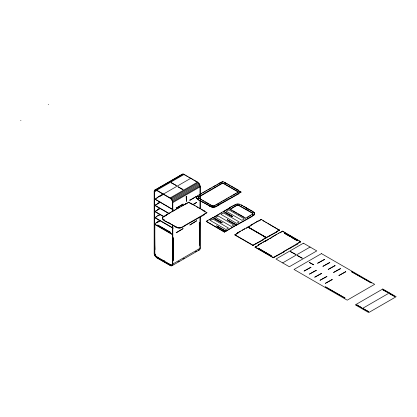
<?xml version="1.0" encoding="UTF-8"?>
<svg xmlns="http://www.w3.org/2000/svg" width="417" height="417" viewBox="0 0 417 417"><rect width="100%" height="100%" fill="white"/><g stroke="black" fill="none" stroke-linecap="round" stroke-linejoin="round"><path stroke-width="0.63" d="M172.56 225.065L172.56 263.841L172.231 265.045L171.319 265.572L170.115 265.254L156.776 257.55L155.051 255.725L154.41 254.068L154.332 191.924L154.66 190.72L156.172 189.709M172.81 225.206L172.81 264.008L172.727 264.717L171.83 265.28L170.621 264.962L157.282 257.258L156.073 256.184L155.166 254.61L154.837 253.025L154.837 223.887M200.259 217.121L200.17 248.871A3.873 2.236 60 0 1 198.237 249.986M164.058 220.473L164.308 220.03L164.058 220.473L175.964 226.759C178.638 228.813 182.219 227.494 184.564 225.587L206.926 212.675L203.976 214.385L204.226 214.823L184.564 225.878C182.219 227.786 178.638 229.105 175.964 227.051L169.041 223.053C164.048 221.052 158.773 217.757 166.336 215.063L166.086 215.208M162.468 218.425L162.588 217.611M238.295 194.035L238.039 193.597L238.295 194.035L218.628 205.091C216.282 206.999 212.701 208.318 210.027 206.264L203.105 202.266C198.111 200.264 192.842 196.97 200.405 194.275L200.15 194.129L200.405 194.572L198.966 195.401M196.532 197.637L196.652 196.824M198.878 198.075L212.055 205.68L213.754 205.962L238.461 191.888L222.767 182.828L198.878 196.621L198.336 197.637L198.336 197.345L198.878 198.367L198.393 197.601L198.393 197.893M252.316 214.328L252.316 214.619L252.858 213.895L252.316 213.165L238.326 205.279L236.621 205.56L230.038 209.365L236.621 205.268L238.326 204.987L252.316 212.873L252.801 213.858L245.733 218.133L230.038 209.068M254.547 214.124L252.061 215.938L252.316 216.376L236.616 225.149L227.249 219.738L236.616 224.857L254.198 214.906L254.547 213.077L252.822 211.706L253.077 211.56L252.822 211.998M254.547 214.416L254.667 213.603M200.259 199.013L200.259 186.727L199.467 184.09L197.58 182.083L183.548 174.082L182.323 174.191L154.874 190.043L154.165 191.049L154.165 254L154.874 255.829L156.756 257.836L170.788 265.837A3.873 2.236 60 0 0 172.727 264.717L172.987 264.607M162.588 217.903L162.938 217.121M196.652 197.116L197.533 195.938M237.351 192.826L238.461 192.185L222.767 183.12L198.393 197.382L198.393 197.09M181.885 174.598L182.323 174.191M154.436 190.444L182.886 174.019M162.896 185.826L164.017 185.179M167.936 182.917L169.057 182.271M154.66 190.72L183.548 174.082M154.41 191.267L156.651 189.975M154.874 190.043L156.756 190.209L184.205 174.363M154.332 191.924L157.131 190.308M158.236 196.788L160.665 195.38M161.051 195.161L162.818 194.145M173.055 209.86L154.827 199.045L190.892 178.226L192.56 179.477M154.827 199.336L155.082 198.899M156.505 198.372L157.928 197.549L157.678 197.111M159.617 196.574L162.99 194.624M158.517 202.761L157.678 203.251L157.928 203.689L160.18 202.386M169.187 213.77L154.827 205.477L160.18 202.094M154.827 205.477L157.454 203.96M182.87 189.584L183.12 189.438L177.887 186.707L182.87 189.876M156.756 190.209L170.131 197.934L197.58 182.083M170.131 197.934L170.788 198.414L198.237 182.563M170.788 198.414L171.45 199.107L198.899 183.261M171.45 199.107L172.018 199.941L199.467 184.09M157.678 209.386L159.591 208.281M172.81 211.627L172.81 202.573L172.45 200.843L199.899 184.997M163.667 216.72L154.827 211.617L160.18 208.234M154.827 211.617L157.454 210.1M160.18 208.526L157.928 209.824L157.928 209.532M172.727 201.765L200.17 185.914M172.81 202.573L200.259 186.727M186.409 196.6L186.66 196.454L186.409 201.468L186.154 196.454M158.517 215.036L157.678 215.526L157.928 215.672M173.055 228.276L154.827 217.752L160.18 214.374M154.827 217.752L156.505 216.788M159.054 215.313L160.18 214.666M200.15 194.129L222.767 181.369L238.461 190.136L238.206 190.574L240.995 192.185L230.757 185.982M176.407 207.927L183.162 204.028L176.407 208.219L176.156 207.781M189.912 200.129L196.662 196.235L189.912 200.421L189.657 199.983M200.702 194.103L201.812 193.462M202.923 192.821L204.585 191.862M205.696 191.221L206.806 190.579M207.911 189.943L211.242 188.02M212.905 187.061L216.23 185.138M217.34 184.496L218.451 183.861M221.781 182.229L219.811 183.365L219.811 183.073M166.086 214.917L188.703 202.156L204.398 210.924L204.142 211.362L204.398 210.924M166.638 214.891L168.301 213.931M169.411 213.29L170.522 212.649M171.632 212.008L173.295 211.049M174.405 210.408L175.51 209.767M176.62 209.125L179.951 207.207M181.614 206.248L184.94 204.325M163.944 216.741L166.336 215.36M185.492 203.715L185.747 204.153L187.718 203.016M160.128 220.249L157.678 221.667L157.928 222.105M160.18 220.51L154.332 223.887L172.56 234.411M156.505 222.923L160.18 220.807M224.435 182.625L225.55 183.266L225.805 182.828M196.532 197.345L197.001 198.362L198.372 199.243L198.122 199.686L198.372 199.54M191.486 204.054L192.842 204.544M192.722 204.643L196.662 202.37L193.285 204.611M198.122 199.686L210.027 205.972C212.701 208.026 216.282 206.707 218.628 204.799L240.995 192.185M215.688 205.331L219.577 203.084M220.687 202.443L221.797 201.802M222.907 201.161L224.575 200.202M225.686 199.561L226.796 198.919M227.906 198.278L229.016 197.632M230.684 196.673L231.795 196.032M232.905 195.391L236.241 193.467M238.039 193.597L240.995 191.888M176.407 232.483L183.162 228.584L176.407 232.775L176.156 232.337M199.508 222.845L199.764 222.699L199.508 245.259L199.253 222.699M229.36 207.708L229.616 208.146L229.36 207.708L233.833 205.414C235.892 203.757 238.983 203.329 241.172 204.976L246.405 207.708L246.155 208.146L246.405 207.708M206.238 221.349L224.466 231.873L225.733 231.143L224.466 232.165L206.238 221.349L212.821 217.549L222.188 222.954M213.077 217.695L223.455 211.409L232.566 216.673L232.822 216.527L223.705 211.263L223.705 211.555L229.079 208.453M223.705 211.263L231.471 206.78M232.524 206.17L233.833 205.711M206.238 221.641L207.504 220.619M209.099 219.988L211.758 218.456M214.166 217.064L219.629 213.911M220.723 213.28L221.818 212.649M234.37 205.399L235.438 204.783M155.166 254.61L155.416 254.464L155.812 255.287L155.562 255.433M241.172 205.268L242.532 205.763M156.672 256.815L157.532 257.112L157.282 257.258M221.938 222.808L222.188 222.662L213.077 217.403M243.637 206.399L253.077 211.56M246.718 208.469L247.844 209.12L248.094 208.682M164.564 260.755L163.443 261.694M247.38 217.476L248.475 216.84M249.575 216.204L250.674 215.573M225.988 230.992L236.366 225.003L225.988 231.289L216.621 225.878L225.988 231.289M169.776 264.472L170.871 264.816L170.621 264.962M172.81 264.008L200.259 248.162M170.725 265.514L171.846 264.868M171.83 265.28L172.08 265.134L171.481 265.076M177.996 261.855L179.117 261.209M183.037 258.947L184.158 258.3M195.364 251.832L196.485 251.185M172.018 265.728L199.467 249.877M237.596 232.728L237.852 233.166L237.596 232.728L247.849 227.103L266.338 237.763L276.58 232.144L276.33 231.706L276.58 232.144M251.352 225.373L251.097 224.935L261.204 219.394L279.432 230.21L266.338 237.471L248.115 226.952L248.115 227.244M234.75 234.667L252.978 245.186L266.077 237.919L266.077 237.622L262.83 239.499L263.08 239.937L252.978 245.483L234.75 234.959L240.411 231.399M242.1 230.424L244.346 228.829M248.115 226.952L251.352 225.081L251.097 224.935M251.66 224.899L253.348 223.929M254.474 223.277L257.847 221.036M235.48 234.536L237.852 233.166M246.223 228.334L247.307 227.708M249.194 226.619L250.273 225.993M258.576 221.203L260.474 220.103M249.116 227.833L249.376 227.682M276.33 231.706L279.432 229.913M258.41 244.748L258.665 245.186L258.41 244.748L272.165 237.096L272.165 237.388L271.91 236.95L282.512 231.122L300.74 241.646L283.643 251.519L283.894 251.957L283.643 251.519M283.894 251.957L273.291 257.784L255.063 247.26L261.787 243.09M262.913 242.439L264.597 241.464M273.036 236.595L276.977 234.318M255.063 247.26L255.819 246.536M256.293 246.551L257.242 246.004M265.16 240.849L265.415 241.287L268.788 239.337M269.914 238.686L271.603 237.711M279.864 232.941L281.762 231.847M258.358 248.282L271.269 255.736L258.358 248.282L262.21 250.799M284.801 233.014L284.55 233.16L297.457 240.614L284.801 233.014L284.55 233.457L287.85 235.36M258.358 248.579L258.608 248.136M297.457 240.322L297.206 240.765L297.457 240.614M255.063 246.968L273.291 257.492L297.394 244.159L297.144 243.721L297.394 244.159M297.144 243.721L300.74 241.646M282.648 262.892L310.097 247.046M362.013 308.716L389.462 292.87M213.754 205.962L213.754 206.253L214.578 205.972M182.5 174.504L183.616 174.405M168.65 182.505L169.166 182.344M155.051 190.355L156.776 190.512L170.115 198.216L171.319 199.29L172.231 200.864L172.56 202.448L172.56 211.497M212.055 205.68L212.462 206.154L212.873 206.253L212.873 205.962M226.353 183.438L227.453 184.074M228.552 184.71L229.658 185.346M248.647 209.292L252.525 211.528M184.225 174.666L185.336 175.307M186.446 175.948L187.556 176.589M188.672 177.235L190.34 178.195M193.67 180.123L197.006 182.047M285.827 233.327L282.512 231.122M286.932 233.963L288.038 234.604M289.695 235.558L290.8 236.199M291.905 236.835L293.01 237.471M294.115 238.112L297.978 240.343M299.083 240.979L300.74 241.938M262.861 220.64L264.519 221.599M265.624 222.235L266.724 222.871M267.829 223.512L279.432 230.21M288.95 235.996L290.05 236.632M291.155 237.268L297.206 240.765M230.038 209.365L231.716 210.335M232.837 210.981L236.762 213.249M237.883 213.895L244.049 217.455M225.06 212.628L226.134 213.249M227.208 213.869L232.029 216.652M200.525 199.316L201.625 199.952M202.719 200.587L203.819 201.218M204.919 201.854L208.761 204.069M209.855 204.705L211.502 205.654M249.246 227.755L264.941 236.82M266.077 237.919L264.811 237.184L265.076 236.741L265.076 237.033M228.86 220.963L233.687 223.747M234.755 224.367L236.366 225.295M193.941 205.18L195.041 205.816M196.141 206.451L197.794 207.405M198.893 208.036L199.993 208.672M201.093 209.308L203.845 210.898M204.142 211.07L206.926 212.675M189.255 202.766L190.929 203.731M204.142 211.362L205.258 212.003M213.895 218.461L218.716 221.245M219.79 221.865L220.864 222.485M263.309 251.435L266.614 253.343M267.714 253.979L271.014 255.887M217.153 226.483L220.374 228.339M221.443 228.959L225.733 231.435M154.827 199.045L173.055 209.569M154.827 205.185L169.187 213.478M154.827 211.325L164.22 216.746M162.468 218.133L162.938 219.149L164.308 220.03M154.827 217.46L173.055 227.984M172.56 234.703L154.332 224.179L155.082 223.455M154.837 227.296L154.582 227.15L154.837 249.71L154.582 241.766M160.039 258.561L158.126 257.748L163.104 260.917L163.36 260.479L165.049 261.454L164.793 261.892L169.776 264.764M161.144 259.197L162.255 259.838M166.154 262.09L167.264 262.731M168.369 263.367L169.474 264.008M254.667 213.895L253.666 212.19M198.768 183.444L199.68 185.018M172.018 199.941L172.45 200.843M299.99 242.079L299.99 242.371M290.644 247.766L290.644 248.058M290.394 247.62L290.394 247.912M279.176 230.064L279.176 230.356M278.665 233.051L278.665 233.343M277.143 255.558L277.143 255.856M276.893 255.412L276.893 255.71M274.042 257.06L274.042 257.352M273.291 257.492L273.291 257.784M269.83 235.751L269.83 236.043M269.58 235.605L269.58 235.897M266.338 237.471L266.338 237.763M265.415 240.995L265.415 241.287M261.204 219.394L260.948 219.832L260.948 219.54M256.33 243.544L256.33 243.836M256.08 243.398L256.08 243.69M254.547 213.077L254.547 213.368M254.198 212.587L254.198 212.878M254.198 214.614L254.198 214.906M253.666 215.01L253.666 215.302M253.228 245.04L253.228 245.337M252.978 245.186L252.978 245.483M252.801 213.348L252.801 214.15M252.634 213.108L252.634 213.4M252.634 214.093L252.634 214.385M252.316 212.873L252.316 213.165M248.094 218.524L248.094 218.816M247.844 208.828L247.844 209.12M247.844 218.378L247.844 218.67M247.849 227.103L247.849 227.395M245.733 218.133L245.733 218.425M244.602 228.975L244.602 229.272M241.427 204.83L241.427 205.122M239.639 204.184L239.639 204.476M239.144 205.268L239.144 205.56M238.738 205.086L238.738 205.378M238.326 204.987L238.326 205.279M237.883 203.913L237.883 204.205M237.883 204.956L237.883 205.247M237.445 204.987L237.445 205.279M237.033 205.086L237.033 205.378M236.621 205.268L236.621 205.56M236.616 224.857L236.616 225.149M236.131 204.184L236.131 204.476M233.583 205.268L233.583 205.565M227.505 219.592L227.505 219.884M225.55 182.974L225.55 183.266M224.466 231.873L224.466 232.165M223.455 211.409L223.455 211.7M222.767 181.369L222.767 181.661M222.767 182.828L222.767 183.12M219.561 182.927L219.561 183.219M218.883 204.945L218.883 205.237M218.628 204.799L218.628 205.091M215.756 206.457L215.756 206.754M215.068 206.764L215.068 207.056M214.223 206.968L214.223 207.259M214.166 205.862L214.166 206.154M213.316 205.993L213.316 206.285M213.316 207.035L213.316 207.327M212.821 217.549L212.821 217.841M212.462 205.862L212.462 206.154M212.404 206.968L212.404 207.259M211.56 206.764L211.56 207.056M210.872 206.457L210.872 206.754M210.027 205.972L210.027 206.264M209.772 206.118L209.772 206.41M203.355 202.12L203.355 202.412M203.105 202.266L203.105 202.558M200.259 200.306L200.259 208.714M200.009 186.602L200.009 194.353M200.009 195.646L200.009 198.878M200.009 200.817L200.009 208.573M200.009 216.976L200.009 247.995M198.878 196.621L198.878 196.913M198.565 196.855L198.565 197.147M198.565 197.84L198.565 198.132M197.533 198.758L197.533 199.05M197.001 196.334L197.001 196.626M197.001 198.362L197.001 198.654M196.652 197.872L196.652 198.164M191.737 203.616L191.737 203.908M188.703 202.156L188.703 202.448M185.747 203.861L185.747 204.153M184.82 225.733L184.82 226.024M184.564 225.587L184.564 225.878M181.692 227.244L181.692 227.541M181.004 227.552L181.004 227.844M180.16 227.755L180.16 228.047M179.247 227.823L179.247 228.115M178.34 227.755L178.34 228.047M177.496 227.552L177.496 227.844M176.808 227.244L176.808 227.541M175.964 226.759L175.964 227.051M175.708 226.905L175.708 227.197M169.292 222.907L169.292 223.199M169.041 223.053L169.041 223.345M168.171 263.544L168.171 263.841M166.06 262.329L166.06 262.621M163.443 194.072L163.443 194.364M163.464 216.725L163.464 217.017M163.464 219.545L163.464 219.837M162.938 219.149L162.938 219.441M162.588 218.659L162.588 218.951M159.732 258.676L159.732 258.967M155.082 205.039L155.082 205.331M155.082 211.179L155.082 211.471M155.082 217.314L155.082 217.606M48.299 104.422L48.299 104.719M20.85 120.273L20.85 120.565M171.47 182.714L171.215 182.86L176.454 185.586L171.47 182.714M157.876 225.06L157.621 225.206L170.532 232.368L157.876 225.06M196.662 220.786L189.912 224.977L196.662 220.786M173.571 237.82L173.316 260.38L173.571 237.82M212.842 219.019L210.309 220.484L225.967 229.522L228.5 228.063L212.842 219.019M218.154 215.949L215.625 217.413L231.284 226.452L233.817 224.992L218.154 215.949M223.47 212.878L220.942 214.343L236.601 223.382L239.134 221.922L223.47 212.878M228.787 209.814L226.259 211.273L241.917 220.317L244.451 218.852L228.787 209.814M303.409 243.184L275.965 259.035L289.335 266.755L316.784 250.909L303.409 243.184M290.675 251.534L290.42 251.68L295.658 254.412L290.675 251.534M297.342 255.386L297.092 255.532L302.325 258.259L297.342 255.386M321.465 253.609L294.016 269.455L347.22 300.172L374.664 284.326L321.465 253.609M309.487 262.397L309.237 262.543L313.709 264.831L309.487 262.397M310.795 267.198L304.045 271.092L311.051 267.344L310.795 267.198M324.301 259.4L317.551 263.299L324.551 259.546L324.301 259.4M316.112 270.263L309.362 274.162L316.367 270.409L316.112 270.263M329.618 262.47L322.862 266.369L329.868 262.616L329.618 262.47M321.429 273.333L314.679 277.232L321.684 273.479L321.429 273.333M334.929 265.54L328.179 269.434L335.185 265.686L334.929 265.54M326.746 276.403L319.995 280.302L327.001 276.549L326.746 276.403M340.246 268.611L333.496 272.504L340.501 268.757L340.246 268.611M332.062 279.473L325.312 283.372L332.318 279.619L332.062 279.473M345.563 271.675L338.812 275.574L345.818 271.821L345.563 271.675M325.682 286.86L325.427 287.005L345.088 298.066L325.682 286.86M351.87 271.738L351.62 271.884L371.281 282.945L351.87 271.738M382.78 289.007L355.331 304.853L368.701 312.578L396.15 296.727L382.78 289.007M356.947 304.916L356.697 305.062L361.93 307.788L356.947 304.916M383.14 289.794L382.889 289.94L388.123 292.666L383.14 289.794M363.619 308.762L363.363 308.908L368.602 311.64L363.619 308.762M389.812 293.641L389.556 293.787L394.79 296.518L389.812 293.641"/></g></svg>
